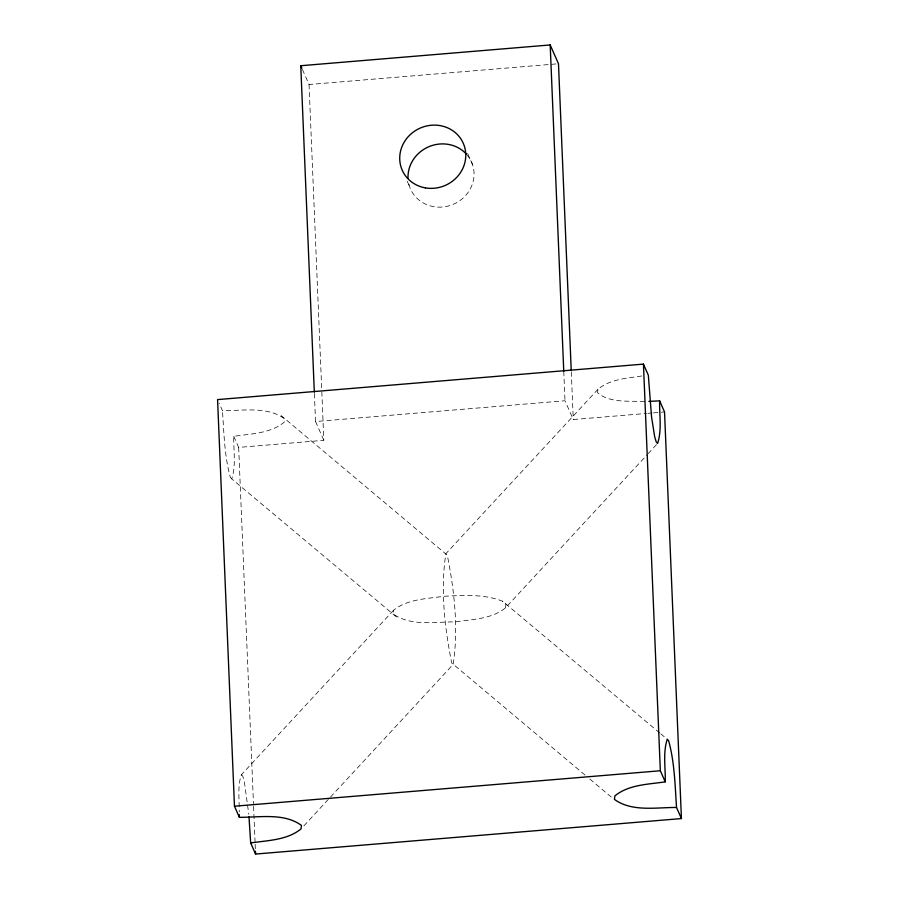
<?xml version="1.0" encoding="UTF-8"?>
<svg xmlns="http://www.w3.org/2000/svg" width="899" height="899" viewBox="0 0 899 899"><rect width="100%" height="100%" fill="white"/><g stroke="black" fill="none" stroke-linecap="round" stroke-linejoin="round"><path stroke-width="0.67" stroke-dasharray="4.5 3.37" d="M659.72 732.955L502.575 601.229C484.033 593.834 463.39 595.385 443.848 596.273C426.879 598.824 407.371 598.97 393.504 610.309L393.043 613.792C410.349 626.547 434.858 621.771 455.152 621.894C472.121 619.344 491.629 619.197 505.496 607.859L647.156 454.725M505.496 607.859L505.957 604.386L502.575 601.229M641.774 375.973C626.873 378.254 609.971 379.164 597.981 389.256L597.52 392.728C610.241 403.482 629.255 400.538 644.83 401.617M396.425 616.939L231.74 478.897C236.212 465.39 233.392 450.354 233.762 436.318C250.742 433.767 270.251 433.621 284.118 422.272L284.578 418.799C267.273 406.045 242.752 410.821 222.469 410.697L219.199 403.291M393.504 610.309L241.393 774.747C237.28 786.479 239.505 799.638 239.213 811.921M597.981 389.256L445.87 553.694C440.319 589.103 444.645 627.817 451.736 663.001L585.519 775.455M303.873 825.833L329.54 798.076M330.495 797.053L453.13 664.473C458.681 629.064 454.355 590.351 447.264 555.166L281.196 415.641M648.1 453.703L657.607 443.421M302.412 69.481L309.042 84.517L558.481 63.739M314.38 393.515L315.549 421.53L564.988 400.752L573.27 419.541L646.55 413.439M233.762 436.318L238.662 447.41L323.831 440.319L321.741 389.896M647.932 413.326L652.078 412.978M653.472 412.866L664.53 411.944M660.799 733.865L667.26 739.27M589.823 779.062L612.421 798.009M231.74 478.897L230.358 477.414C224.39 455.759 223.986 432.992 222.469 410.697M241.393 774.747L242.775 776.23L244.314 781.377L248.787 814.28M467.604 153.448L472.571 164.719M407.281 181.328L409.494 186.34M315.549 421.53L323.831 440.319M571.292 371.916L573.27 419.541M563.763 371.343L564.988 400.752M309.042 84.517L321.685 388.492M238.662 447.41L253.529 804.976M253.585 806.381L255.102 842.835M255.159 844.24L255.451 851.241M467.323 155.212A33.364 31.285 -23.8 0 1 454.209 203.904A33.364 31.285 -23.8 0 1 408.483 182.373"/><path stroke-width="1.35" d="M676.531 807.471C675.014 785.175 674.61 762.408 668.642 740.754L667.26 739.27C662.788 752.778 665.608 767.813 665.238 781.86C648.258 784.4 628.749 784.546 614.882 795.896L614.422 799.368C631.727 812.123 656.248 807.347 676.531 807.471L681.431 818.573L255.563 854.05L250.664 842.947L248.989 816.876M250.664 842.947C267.644 840.396 287.152 840.25 301.019 828.912L301.48 825.439C284.174 812.674 259.654 817.449 239.37 817.326L234.47 806.223L217.569 399.594L643.437 364.117L648.336 375.22L651.573 417.091L654.686 436.79L656.225 441.937L657.607 443.421C662.08 429.913 659.259 414.877 659.63 400.842L648.864 401.404M314.324 392.121L300.76 65.728L550.188 44.95L558.481 63.739L571.236 370.512M234.47 806.223L660.338 770.758L665.238 781.86M659.63 400.842L664.53 411.944L681.431 818.573M300.76 65.728L301.862 68.234M643.437 364.117L660.338 770.758M550.188 44.95L563.763 371.343M255.451 851.241L255.563 854.05M239.291 814.629L239.37 817.326M408.022 178.283A33.364 31.285 -23.8 0 1 429.183 146.571A33.364 31.285 -23.8 0 1 466.412 154.167M425.463 187.891A33.364 31.285 -23.8 0 0 464.289 145.93A33.364 31.285 -23.8 0 0 408.483 136.401A33.364 31.285 -23.8 0 0 425.463 187.891"/></g></svg>
